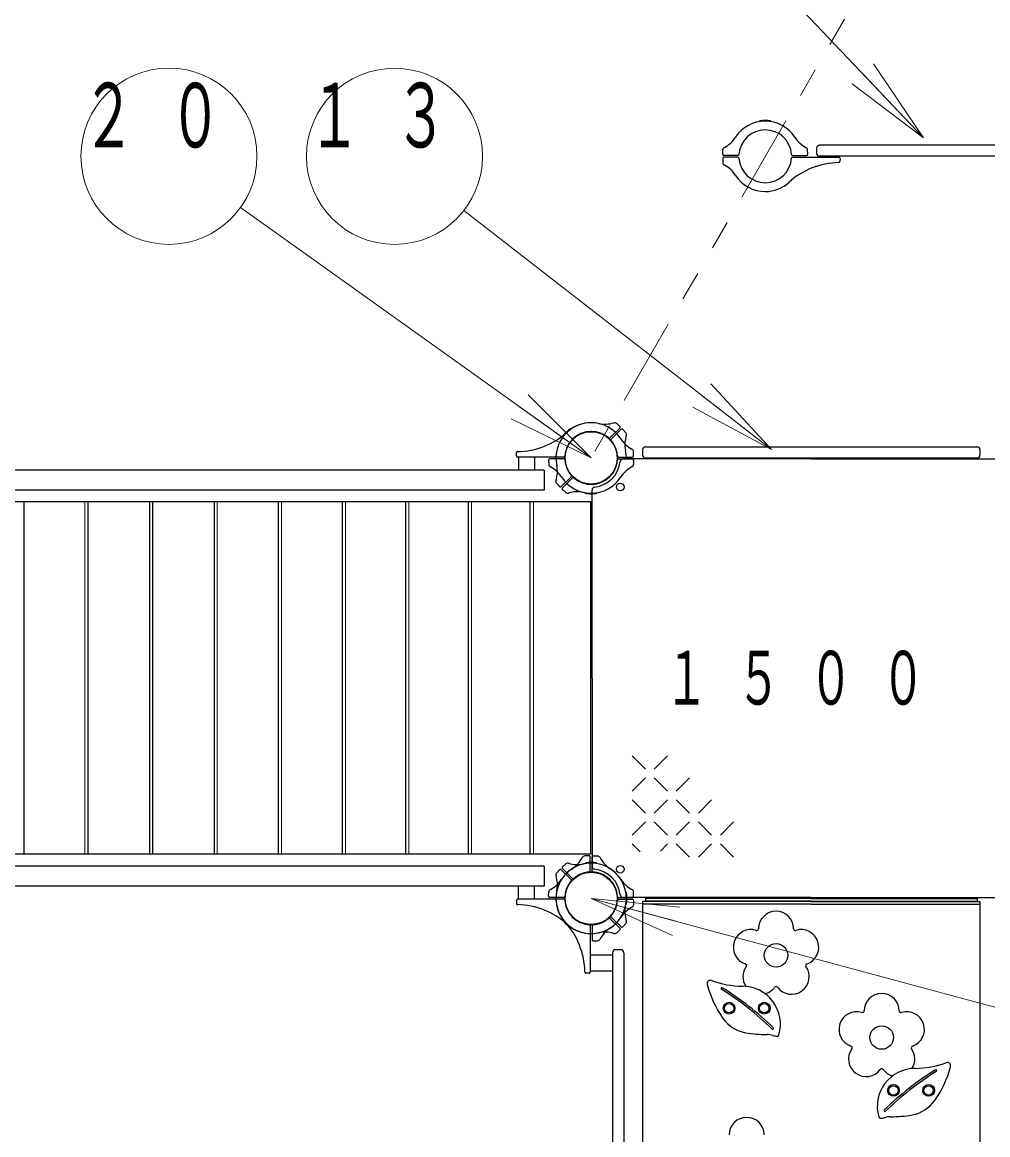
# Model space of a CAD drawing. Units: millimetres on the paper, scale 1:50. Extents: x -507 to 0, y -594 to 257.
# Drawn here: x -267.59 to -234.69, y 160.08 to 197.97 of the extents above; entities that cross this region are included whole.
import ezdxf

# ---------------------------------------------------------------- set-up
doc = ezdxf.new("R2010")
doc.units = ezdxf.units.MM
doc.linetypes.add('USER3', pattern=[8, 3, -1, 1, -1, 1, -1])
doc.layers.add('1_50', color=7, linetype='Continuous', lineweight=25)
doc.styles.add('ＭＳ ゴシック', font='')
doc.styles.get('ＭＳ ゴシック').set_extended_font_data('MS Gothic')

msp = doc.modelspace()

# ---------------------------------------------------------------- linework, layer by layer
at = {"layer": '1_50', "linetype": 'USER3', "lineweight": 13}
msp.add_line((-229.576, 215.398), (-248.205, 183.131), dxfattribs=at)
at = {"layer": '1_50', "lineweight": 13}
for p, q in [((-236.881, 194.038), (-243.06, 200.534)), ((-238.587, 196.557), (-236.881, 194.038)), ((-236.881, 194.038), (-238.949, 196.212)), ((-236.881, 194.038), (-239.311, 195.867)), ((-248.205, 183.131), (-260.152, 191.662)), ((-242.062, 183.413), (-252.539, 191.562)), ((-250.356, 185.281), (-248.205, 183.131)), ((-244.123, 185.65), (-242.062, 183.413)), ((-242.062, 183.413), (-244.43, 185.255)), ((-248.205, 183.131), (-250.647, 184.874)), ((-242.062, 183.413), (-244.737, 184.86)), ((-248.205, 183.131), (-250.937, 184.467)), ((-265.456, 181.631), (-265.456, 169.631)), ((-260.954, 181.631), (-260.954, 169.631)), ((-258.76, 181.631), (-258.76, 169.631)), ((-256.579, 181.631), (-256.579, 169.631)), ((-254.416, 181.631), (-254.416, 169.631)), ((-252.279, 181.631), (-252.279, 169.631)), ((-250.174, 181.631), (-250.174, 169.631)), ((-246.353, 172.533), (-246.803, 172.983)), ((-245.603, 172.983), (-246.053, 172.533)), ((-246.353, 172.233), (-246.803, 171.783)), ((-245.603, 171.783), (-246.053, 172.233)), ((-244.853, 172.233), (-245.303, 171.783)), ((-246.353, 171.033), (-246.803, 171.483)), ((-245.603, 171.483), (-246.053, 171.033)), ((-244.853, 171.033), (-245.303, 171.483)), ((-244.103, 171.483), (-244.553, 171.033)), ((-246.353, 170.733), (-246.803, 170.283)), ((-245.603, 170.283), (-246.053, 170.733)), ((-244.853, 170.733), (-245.303, 170.283)), ((-244.103, 170.283), (-244.553, 170.733)), ((-243.353, 170.733), (-243.803, 170.283)), ((-246.536, 169.716), (-246.803, 169.983)), ((-245.603, 169.983), (-245.843, 169.744)), ((-244.853, 169.533), (-245.303, 169.983)), ((-244.103, 169.983), (-244.553, 169.533)), ((-243.353, 169.533), (-243.803, 169.983)), ((-245.439, 166.868), (-248.205, 168.131)), ((-248.205, 168.131), (-245.178, 167.833)), ((-248.205, 168.131), (-245.309, 167.351)), ((-248.205, 168.131), (-224.839, 161.836))]:
    msp.add_line(p, q, dxfattribs=at)
at = {"layer": '1_50'}
for p, q in [((-242.474, 194.587), (-242.474, 194.59)), ((-242.074, 194.587), (-242.074, 194.59)), ((-240.524, 193.684), (-240.524, 193.504)), ((-229.124, 193.784), (-240.424, 193.784)), ((-229.124, 193.404), (-240.424, 193.404)), ((-249.183, 183.826), (-249.186, 183.829)), ((-248.9, 184.109), (-248.903, 184.111)), ((-246.455, 183.411), (-246.455, 183.231)), ((-246.355, 183.511), (-235.055, 183.511)), ((-234.955, 183.411), (-234.955, 183.231)), ((-250.677, 183.161), (-250.677, 182.711)), ((-250.133, 183.161), (-250.133, 182.711)), ((-246.355, 183.131), (-235.055, 183.131)), ((-249.812, 182.711), (-276.598, 182.711)), ((-249.812, 182.711), (-249.812, 182.031)), ((-249.812, 182.031), (-276.598, 182.031)), ((-248.405, 181.948), (-248.405, 181.945)), ((-248.005, 181.948), (-248.005, 181.945)), ((-248.205, 181.631), (-278.205, 181.631)), ((-267.542, 181.631), (-267.542, 169.631)), ((-265.353, 181.631), (-265.353, 169.631)), ((-263.253, 181.631), (-263.253, 169.631)), ((-263.157, 181.631), (-263.157, 169.631)), ((-261.058, 181.631), (-261.058, 169.631)), ((-258.869, 181.631), (-258.869, 169.631)), ((-256.691, 181.631), (-256.691, 169.631)), ((-254.532, 181.631), (-254.532, 169.631)), ((-252.398, 181.631), (-252.398, 169.631)), ((-250.295, 181.631), (-250.295, 169.631)), ((-248.205, 181.631), (-248.325, 181.631)), ((-248.228, 181.631), (-248.228, 169.631)), ((-248.205, 169.631), (-278.205, 169.631)), ((-248.205, 169.631), (-248.325, 169.631)), ((-249.812, 169.231), (-276.598, 169.231)), ((-249.812, 169.231), (-249.812, 168.551)), ((-248.405, 169.314), (-248.405, 169.317)), ((-248.005, 169.314), (-248.005, 169.317)), ((-249.812, 168.551), (-276.598, 168.551)), ((-250.677, 168.101), (-250.677, 168.551)), ((-250.133, 168.101), (-250.133, 168.551)), ((-247.022, 168.331), (-247.019, 168.331)), ((-247.022, 167.931), (-247.019, 167.931)), ((-246.455, 168.027), (-246.455, 153.082)), ((-240.705, 168.027), (-246.455, 168.027)), ((-240.705, 167.934), (-246.455, 167.934)), ((-240.705, 168.131), (-246.355, 168.131)), ((-246.355, 168.131), (-246.355, 168.041)), ((-240.705, 168.041), (-246.355, 168.041)), ((-240.705, 168.131), (-235.055, 168.131)), ((-240.705, 168.041), (-235.055, 168.041)), ((-240.705, 168.027), (-234.955, 168.027)), ((-240.705, 167.934), (-234.955, 167.934)), ((-235.055, 168.131), (-235.055, 168.041)), ((-234.955, 168.027), (-234.955, 153.082)), ((-249.183, 167.436), (-249.186, 167.434)), ((-248.9, 167.153), (-248.903, 167.151)), ((-247.195, 166.381), (-247.375, 166.381)), ((-248.235, 166.203), (-247.475, 166.203)), ((-247.475, 166.281), (-247.475, 154.981)), ((-247.095, 166.281), (-247.095, 154.981)), ((-248.235, 165.659), (-247.475, 165.659))]:
    msp.add_line(p, q, dxfattribs=at)
at = {"layer": '1_50', "color": 2}
for p, q in [((-243.723, 193.475), (-243.717, 193.633)), ((-240.826, 193.475), (-240.831, 193.621)), ((-243.723, 193.333), (-243.718, 193.187)), ((-243.212, 193.434), (-243.683, 193.434)), ((-243.212, 193.374), (-243.683, 193.374)), ((-241.337, 193.434), (-240.866, 193.434)), ((-241.337, 193.374), (-239.765, 193.374)), ((-239.725, 193.332), (-239.731, 193.227)), ((-247.564, 183.815), (-247.23, 184.148)), ((-247.231, 184.206), (-247.346, 184.313)), ((-247.521, 183.773), (-247.188, 184.106)), ((-247.13, 184.105), (-247.023, 183.99)), ((-250.754, 183.203), (-250.749, 183.308)), ((-249.143, 183.161), (-250.714, 183.161)), ((-249.654, 183.06), (-249.649, 182.914)), ((-249.143, 183.101), (-249.614, 183.101)), ((-247.268, 183.161), (-246.797, 183.161)), ((-247.268, 183.101), (-246.797, 183.101)), ((-246.757, 183.202), (-246.762, 183.348)), ((-246.757, 183.06), (-246.762, 182.902)), ((-249.28, 182.157), (-249.379, 182.264)), ((-248.889, 182.489), (-249.222, 182.156)), ((-248.847, 182.447), (-249.18, 182.114)), ((-249.179, 182.056), (-249.073, 181.957)), ((-248.277, 169.58), (-248.422, 169.575)), ((-248.235, 169.068), (-248.235, 169.54)), ((-248.175, 169.068), (-248.175, 169.54)), ((-248.134, 169.58), (-247.977, 169.574)), ((-249.28, 169.105), (-249.379, 168.998)), ((-248.889, 168.773), (-249.222, 169.106)), ((-248.847, 168.815), (-249.18, 169.148)), ((-249.179, 169.206), (-249.073, 169.305)), ((-249.654, 168.202), (-249.649, 168.348)), ((-246.757, 168.202), (-246.762, 168.36)), ((-250.754, 168.059), (-250.749, 167.954)), ((-249.143, 168.101), (-250.714, 168.101)), ((-249.143, 168.161), (-249.614, 168.161)), ((-247.268, 168.161), (-246.797, 168.161)), ((-247.268, 168.101), (-246.797, 168.101)), ((-246.757, 168.06), (-246.762, 167.914)), ((-247.521, 167.489), (-247.188, 167.156)), ((-248.235, 167.194), (-248.235, 165.622)), ((-248.175, 167.194), (-248.175, 166.722)), ((-247.564, 167.447), (-247.23, 167.114)), ((-247.13, 167.157), (-247.023, 167.272)), ((-247.231, 167.056), (-247.346, 166.949)), ((-248.134, 166.683), (-247.988, 166.688)), ((-248.277, 165.582), (-248.382, 165.588))]:
    msp.add_line(p, q, dxfattribs=at)
at = {"layer": '1_50', "color": 4}
for p, q in [((-240.705, 183.101), (-247.113, 183.101)), ((-240.705, 183.101), (-234.298, 183.101)), ((-248.175, 175.631), (-248.175, 182.039)), ((-248.175, 175.631), (-248.175, 169.223)), ((-240.705, 168.161), (-247.113, 168.161)), ((-240.705, 168.161), (-234.298, 168.161))]:
    msp.add_line(p, q, dxfattribs=at)
at = {"layer": '1_50', "lineweight": 13}
for centre in [(-262.594, 193.405), (-254.907, 193.404)]:
    msp.add_circle(centre, 3, dxfattribs=at)
at = {"layer": '1_50'}
for centre, radius in [((-248.205, 183.131), 0.891), ((-247.215, 182.141), 0.13), ((-248.205, 168.131), 0.891), ((-247.215, 169.121), 0.13), ((-243.505, 164.391), 0.2), ((-243.505, 164.391), 0.16), ((-242.305, 164.391), 0.2), ((-242.305, 164.391), 0.16), ((-237.905, 161.591), 0.2), ((-236.705, 161.591), 0.2), ((-237.905, 161.591), 0.16), ((-236.705, 161.591), 0.16)]:
    msp.add_circle(centre, radius, dxfattribs=at)
at = {"layer": '1_50', "color": 94}
for centre in [(-241.905, 166.191), (-238.305, 163.391)]:
    msp.add_circle(centre, 0.4, dxfattribs=at)
at = {"layer": '1_50', "color": 2}
for centre, radius, start, end in [((-242.274, 193.404), 1.2, 90, 147.2728), ((-242.274, 193.404), 1.2, 32.7272, 90), ((-244.125, 194.593), 1, 297.4588, 327.2728), ((-242.274, 193.404), 0.9, 90, 175.7293), ((-242.274, 193.404), 0.9, 4.2707, 90), ((-240.423, 194.593), 1, 212.7272, 242.5412), ((-243.618, 193.617), 0.1, 117.4588, 178), ((-240.931, 193.617), 0.1, 2, 62.5412), ((-243.683, 193.474), 0.04, 178, 270), ((-243.683, 193.334), 0.04, 90, 182), ((-243.212, 193.474), 0.04, 270, 355.7293), ((-243.212, 193.334), 0.04, 4.2707, 90), ((-242.274, 193.404), 0.9, 184.2707, 270), ((-242.274, 193.404), 0.9, 270, 355.7293), ((-241.337, 193.474), 0.04, 184.2707, 270), ((-241.337, 193.334), 0.04, 90, 175.7293), ((-240.866, 193.474), 0.04, 270, 2), ((-239.765, 193.334), 0.04, 357, 90), ((-243.618, 193.191), 0.1, 182, 242.5412), ((-243.618, 193.191), 0.1, 182, 242.5412), ((-244.125, 192.215), 1, 32.7272, 62.5412), ((-239.721, 190.59), 2.6, 91.0841, 132.2172), ((-239.771, 193.229), 0.04, 271.0842, 357), ((-242.274, 193.404), 1.2, 212.7272, 270), ((-242.274, 193.404), 1.2, 270, 312.2172), ((-248.205, 183.131), 1.2, 77.7272, 135), ((-248.205, 183.131), 1.2, 90, 132.2172), ((-248.205, 183.131), 1.2, 32.7272, 90), ((-247.738, 185.281), 1, 257.7272, 287.5412), ((-247.406, 184.232), 0.1, 47, 107.5412), ((-247.259, 184.177), 0.04, 315, 47), ((-250.759, 185.945), 2.6, 271.0842, 312.2172), ((-248.205, 183.131), 1.2, 135, 192.2728), ((-248.205, 183.131), 0.9, 135, 220.7293), ((-248.205, 183.131), 0.9, 90, 175.7293), ((-248.205, 183.131), 0.9, 49.2707, 135), ((-248.205, 183.131), 0.9, 4.2707, 90), ((-247.592, 183.843), 0.04, 229.2707, 315), ((-247.493, 183.744), 0.04, 135, 220.7293), ((-246.354, 184.32), 1, 212.7272, 242.5412), ((-247.16, 184.078), 0.04, 43, 135), ((-246.056, 183.599), 1, 162.4588, 192.2728), ((-247.104, 183.93), 0.1, 342.4588, 43), ((-248.205, 183.131), 0.9, 315, 40.7293), ((-248.205, 183.131), 1.2, 358.5675, 12.2728), ((-246.862, 183.344), 0.1, 2, 62.5412), ((-246.862, 183.344), 0.1, 2, 62.5412), ((-250.714, 183.201), 0.04, 177, 270), ((-250.709, 183.306), 0.04, 91.0841, 177), ((-249.614, 183.061), 0.04, 90, 182), ((-249.143, 183.201), 0.04, 270, 355.7293), ((-249.143, 183.061), 0.04, 4.2707, 90), ((-248.205, 183.131), 0.9, 184.2707, 270), ((-248.205, 183.131), 0.9, 270, 355.7293), ((-247.268, 183.201), 0.04, 184.2707, 270), ((-247.268, 183.061), 0.04, 90, 175.7293), ((-246.797, 183.201), 0.04, 270, 2), ((-246.797, 183.061), 0.04, 358, 90), ((-249.549, 182.918), 0.1, 182, 242.5412), ((-250.056, 181.942), 1, 32.7272, 62.5412), ((-250.355, 182.663), 1, 342.4588, 12.2728), ((-246.354, 181.942), 1, 117.4588, 147.2728), ((-246.862, 182.918), 0.1, 297.4588, 358), ((-249.306, 182.332), 0.1, 162.4588, 223), ((-248.205, 183.131), 1.2, 212.7272, 270), ((-248.918, 182.518), 0.04, 315, 40.7293), ((-248.819, 182.419), 0.04, 49.2707, 135), ((-248.205, 183.131), 0.9, 229.2707, 315), ((-248.205, 183.131), 1.2, 270, 327.2728), ((-249.251, 182.185), 0.04, 223, 315), ((-249.152, 182.086), 0.04, 135, 227), ((-249.004, 182.03), 0.1, 227, 287.5412), ((-248.673, 180.981), 1, 77.7272, 107.5412), ((-248.205, 183.131), 1.2, 257.7272, 271.4325), ((-249.395, 169.982), 1, 302.7272, 332.5412), ((-248.419, 169.475), 0.1, 92, 152.5412), ((-248.419, 169.475), 0.1, 92, 152.5412), ((-248.275, 169.54), 0.04, 360, 92), ((-248.135, 169.54), 0.04, 88, 180), ((-247.992, 169.475), 0.1, 27.4588, 88), ((-247.016, 169.982), 1, 207.4588, 237.2728), ((-249.306, 168.93), 0.1, 137, 197.5412), ((-248.205, 168.131), 1.2, 122.7272, 180), ((-249.251, 169.078), 0.04, 45, 137), ((-248.205, 168.131), 1.2, 90, 147.2728), ((-249.152, 169.177), 0.04, 133, 225), ((-248.205, 168.131), 0.9, 94.2707, 180), ((-248.205, 168.131), 0.9, 90, 175.7293), ((-249.004, 169.232), 0.1, 72.4588, 133), ((-248.673, 170.281), 1, 252.4588, 282.2728), ((-248.205, 168.131), 0.9, 45, 130.7293), ((-248.205, 168.131), 1.2, 88.5675, 102.2728), ((-248.275, 169.068), 0.04, 274.2707, 360), ((-248.205, 168.131), 1.2, 32.7272, 90), ((-248.205, 168.131), 0.9, 4.2707, 90), ((-248.135, 169.068), 0.04, 180, 265.7293), ((-248.205, 168.131), 0.9, 360, 85.7293), ((-248.205, 168.131), 1.2, 360, 57.2728), ((-250.056, 169.32), 1, 297.4588, 327.2728), ((-250.355, 168.599), 1, 347.7272, 17.5412), ((-248.205, 168.131), 0.9, 139.2707, 225), ((-248.918, 168.744), 0.04, 319.2707, 45), ((-248.819, 168.843), 0.04, 225, 310.7293), ((-248.205, 168.131), 0.9, 319.2707, 45), ((-246.354, 169.32), 1, 212.7272, 242.5412), ((-249.549, 168.344), 0.1, 117.4588, 178), ((-248.205, 168.131), 1.2, 167.7272, 225), ((-246.862, 168.344), 0.1, 2, 62.5412), ((-250.714, 168.061), 0.04, 90, 183), ((-250.709, 167.956), 0.04, 183, 268.9158), ((-250.759, 165.317), 2.6, 47.7828, 88.9159), ((-249.614, 168.201), 0.04, 178, 270), ((-248.205, 168.131), 1.2, 180, 222.2172), ((-249.143, 168.201), 0.04, 270, 355.7293), ((-249.143, 168.061), 0.04, 4.2707, 90), ((-248.205, 168.131), 0.9, 180, 265.7293), ((-248.205, 168.131), 0.9, 184.2707, 270), ((-248.205, 168.131), 0.9, 270, 355.7293), ((-248.205, 168.131), 0.9, 274.2707, 360), ((-248.205, 168.131), 1.2, 302.7272, 360), ((-247.268, 168.201), 0.04, 184.2707, 270), ((-247.268, 168.061), 0.04, 90, 175.7293), ((-246.056, 167.663), 1, 167.7272, 197.5412), ((-248.205, 168.131), 1.2, 347.7272, 1.4325), ((-246.862, 167.918), 0.1, 297.4588, 358), ((-246.862, 167.918), 0.1, 297.4588, 358), ((-246.797, 168.201), 0.04, 270, 2), ((-246.797, 168.061), 0.04, 358, 90), ((-248.205, 168.131), 0.9, 225, 310.7293), ((-248.205, 168.131), 1.2, 270, 327.2728), ((-247.493, 167.518), 0.04, 139.2707, 225), ((-246.354, 166.942), 1, 117.4588, 147.2728), ((-251.02, 165.578), 2.6, 1.0841, 42.2172), ((-248.205, 168.131), 1.2, 225, 282.2728), ((-248.205, 168.131), 1.2, 227.7828, 270), ((-248.275, 167.194), 0.04, 360, 85.7293), ((-248.135, 167.194), 0.04, 94.2707, 180), ((-247.016, 166.28), 1, 122.7272, 152.5412), ((-247.592, 167.419), 0.04, 45, 130.7293), ((-247.259, 167.086), 0.04, 313, 45), ((-247.16, 167.185), 0.04, 225, 317), ((-247.104, 167.332), 0.1, 317, 17.5412), ((-248.135, 166.722), 0.04, 180, 272), ((-247.992, 166.788), 0.1, 272, 332.5412), ((-247.738, 165.981), 1, 72.4588, 102.2728), ((-247.406, 167.03), 0.1, 252.4588, 313), ((-248.38, 165.628), 0.04, 181.0841, 267), ((-248.275, 165.622), 0.04, 267, 360)]:
    msp.add_arc(centre, radius, start, end, dxfattribs=at)
at = {"layer": '1_50'}
for centre, radius, start, end in [((-242.454, 194.59), 0.02, 98.6269, 180), ((-242.274, 193.404), 1.22, 90, 98.6269), ((-242.274, 193.404), 1.22, 81.3731, 90), ((-242.094, 194.59), 0.02, 0, 81.3731), ((-240.424, 193.684), 0.1, 90, 180), ((-240.424, 193.504), 0.1, 180, 270), ((-249.171, 183.843), 0.02, 143.6269, 225), ((-248.205, 183.131), 1.22, 135, 143.6269), ((-248.205, 183.131), 1.22, 126.3731, 135), ((-248.917, 184.097), 0.02, 45, 126.3731), ((-246.355, 183.411), 0.1, 90, 180), ((-235.055, 183.411), 0.1, 0, 90), ((-248.205, 183.131), 1, 276.7872, 353.2128), ((-246.355, 183.231), 0.1, 180, 270), ((-235.055, 183.231), 0.1, 270, 0), ((-248.385, 181.945), 0.02, 180, 261.3731), ((-248.205, 183.131), 1.22, 261.3731, 270), ((-248.205, 183.131), 1.22, 270, 278.6269), ((-248.025, 181.945), 0.02, 278.6269, 0), ((-248.385, 169.317), 0.02, 98.6269, 180), ((-248.205, 168.131), 1.22, 90, 98.6269), ((-248.205, 168.131), 1.22, 81.3731, 90), ((-248.205, 168.131), 1, 6.7872, 83.2128), ((-248.025, 169.317), 0.02, 0, 81.3731), ((-247.019, 168.311), 0.02, 8.6269, 90), ((-248.205, 168.131), 1.22, 360, 8.6269), ((-247.019, 167.951), 0.02, 270, 351.3731), ((-248.205, 168.131), 1.22, 351.3731, 360), ((-249.171, 167.419), 0.02, 135, 216.3731), ((-248.205, 168.131), 1.22, 216.3731, 225), ((-248.205, 168.131), 1.22, 225, 233.6269), ((-248.917, 167.165), 0.02, 233.6269, 315), ((-247.375, 166.281), 0.1, 90, 180), ((-247.195, 166.281), 0.1, 360, 90)]:
    msp.add_arc(centre, radius, start, end, dxfattribs=at)
at = {"layer": '1_50', "color": 4}
for centre, start, end in [((-247.113, 183.001), 90, 173.2128), ((-248.075, 182.039), 96.7872, 180), ((-248.075, 169.223), 180, 263.2128), ((-247.113, 168.261), 186.7872, 270)]:
    msp.add_arc(centre, 0.1, start, end, dxfattribs=at)
at = {"layer": '1_50', "color": 94}
for centre, radius, start, end in [((-241.905, 167.091), 0.6, 0.724, 179.276), ((-242.565, 167.099), 0.06, 252.724, 359.276), ((-241.245, 167.099), 0.06, 180.724, 287.276), ((-242.761, 166.469), 0.6, 72.724, 251.276), ((-241.049, 166.469), 0.6, 288.724, 107.276), ((-242.434, 165.463), 0.6, 144.724, 213.0543), ((-242.973, 165.844), 0.06, 324.724, 71.276), ((-241.376, 165.463), 0.6, 216.724, 35.276), ((-240.837, 165.844), 0.06, 108.724, 215.276), ((-244.138, 165.224), 0.117, 69.3635, 194.9842), ((-243.039, 168.141), 3, 249.3635, 269.7848), ((-240.774, 166.124), 3.6, 194.9842, 215.2836), ((-243.752, 165.06), 0.03, 58.2576, 238.2576), ((-249.013, 156.556), 9.97, 45.6146, 58.2576), ((-249.013, 156.556), 10.03, 45.6146, 58.2576), ((-243.055, 163.841), 1.3, 344.1244, 89.7848), ((-242.434, 165.463), 0.6, 285.0436, 323.276), ((-241.905, 165.068), 0.06, 36.724, 143.276), ((-238.305, 164.291), 0.6, 0.724, 179.276), ((-239.161, 163.669), 0.6, 72.724, 251.276), ((-238.965, 164.299), 0.06, 252.724, 359.276), ((-237.645, 164.299), 0.06, 180.724, 287.276), ((-237.449, 163.669), 0.6, 288.724, 107.276), ((-242.733, 164.738), 1.2, 215.2836, 259.876), ((-242.018, 163.703), 0.03, 225.6146, 45.6146), ((-242.241, 167.494), 4, 259.876, 270.4102), ((-242.208, 162.894), 0.6, 71.2258, 90.4102), ((-241.886, 163.841), 0.4, 251.2258, 273.9289), ((-241.863, 163.502), 0.06, 273.9289, 344.1244), ((-238.834, 162.663), 0.6, 144.724, 323.276), ((-239.373, 163.044), 0.06, 324.724, 71.276), ((-237.237, 163.044), 0.06, 108.724, 215.276), ((-237.776, 162.663), 0.6, 326.9457, 35.276), ((-237.155, 161.041), 1.3, 90.2152, 195.8756), ((-238.305, 162.268), 0.06, 36.724, 143.276), ((-237.776, 162.663), 0.6, 216.724, 254.9564), ((-231.198, 153.756), 10.03, 121.7424, 134.3854), ((-231.198, 153.756), 9.97, 121.7424, 134.3854), ((-237.171, 165.341), 3, 270.2152, 290.6365), ((-239.437, 163.324), 3.6, 324.7164, 345.0158), ((-236.459, 162.26), 0.03, 301.7424, 121.7424), ((-236.073, 162.424), 0.117, 345.0158, 110.6365), ((-237.478, 161.938), 1.2, 280.124, 324.7164), ((-242.905, 160.073), 0.6, 0.724, 179.276), ((-238.348, 160.702), 0.06, 195.8756, 266.0711), ((-238.325, 161.041), 0.4, 266.0711, 288.7742), ((-238.193, 160.903), 0.03, 134.3854, 314.3854), ((-238.003, 160.094), 0.6, 89.5898, 108.7742), ((-237.97, 164.694), 4, 269.5898, 280.124)]:
    msp.add_arc(centre, radius, start, end, dxfattribs=at)

# ---------------------------------------------------------------- texts
at = {"layer": '1_50', "style": 'ＭＳ ゴシック'}
for s, insert, char_height, attachment_point in [('\\T1.64;\\W0.6;２０', (-262.594, 195.905), 2.199, 2), ('\\T1.64;\\W0.6;１３', (-254.907, 195.904), 2.199, 2), ('\\T1.64;\\W0.6;１５００', (-245.705, 175.631), 1.833, 4)]:
    msp.add_mtext(s, dxfattribs=dict(at, insert=insert, char_height=char_height, attachment_point=attachment_point))

doc.saveas('drawing.dxf')
